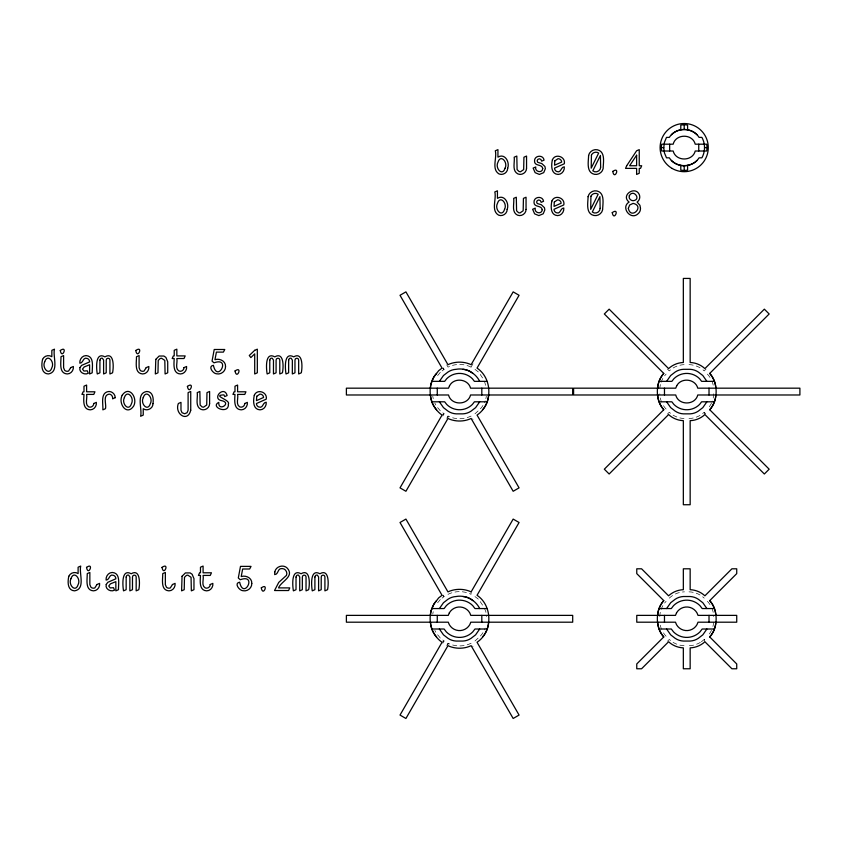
<?xml version="1.0" encoding="UTF-8"?>
<svg xmlns="http://www.w3.org/2000/svg" width="842" height="842" viewBox="0 0 842 842"><rect width="100%" height="100%" fill="white"/><g stroke="black" fill="none" stroke-linecap="round" stroke-linejoin="round"><path stroke-width="0.63" stroke-dasharray="4.21 3.16" d="M447.955 418.474L448.039 416.053C455.143 419.611 463.942 419.611 471.046 416.053L473.004 419.442M447.955 645.677L448.039 643.256C455.143 646.814 463.942 646.814 471.046 643.256L473.004 646.645M446.734 364.849L448.039 367.112C455.143 363.544 463.942 363.544 471.046 367.112L471.131 364.681M471.131 591.884L471.046 594.315C463.942 590.747 455.143 590.747 448.039 594.315L446.734 592.052M442.797 416.043L444.102 413.78L442.092 412.243M471.046 367.112L473.004 363.712M446.734 418.316L448.039 416.053M442.797 643.246L444.102 640.983L442.092 639.446M446.734 645.519L448.039 643.256M440.282 372.311L438.882 374.132A22.86 22.86 0 0 0 435.945 377.953M440.282 599.515L438.882 601.335A22.86 22.86 0 0 0 435.945 605.156M706.038 369.07L704.196 370.922A22.86 22.86 0 0 0 701.375 368.638M667.453 414.085L669.295 412.243A22.86 22.86 0 0 0 684.472 418.527M667.464 641.278L669.295 639.446A22.86 22.86 0 0 0 684.472 645.73M442.092 370.922L444.102 369.375L442.797 367.123M474.983 413.78L480.203 409.023A22.86 22.86 0 0 0 485.181 400.908M442.092 598.125L444.102 596.589L442.797 594.326M474.983 640.983L480.203 636.226A22.86 22.86 0 0 0 485.181 628.111M442.05 415.064L444.102 413.78M442.05 642.267L444.102 640.983M442.05 368.091L444.102 369.375M442.05 595.294L444.102 596.589M474.983 369.375L478.803 372.311L484.045 380.152M474.983 596.589L478.803 599.515L484.045 607.356M667.453 369.07L669.295 370.922A22.86 22.86 0 0 1 672.116 368.638M689.019 418.527A22.86 22.86 0 0 0 704.196 412.243L706.038 414.085M701.375 641.72A22.86 22.86 0 0 0 704.196 639.446L706.028 641.278M440.282 410.843L438.882 409.023A22.86 22.86 0 0 1 434.819 403.118M440.282 638.047L438.882 636.226A22.86 22.86 0 0 1 434.819 630.321M484.497 381.247L486.329 388.109M484.497 608.45L485.855 611.734L486.487 616.512M704.196 412.243L704.901 414.559M704.196 639.446L704.901 641.762M432.788 614.102A22.86 22.86 0 0 1 433.23 611.734M486.297 396.256A22.86 22.86 0 0 1 485.855 398.634M433.23 398.634A22.86 22.86 0 0 1 432.788 396.256M689.019 364.639A22.86 22.86 0 0 1 700.365 367.986M713.69 393.856A22.86 22.86 0 0 1 711.964 402.023M711.469 403.118A22.86 22.86 0 0 1 707.406 409.023M707.406 374.132A22.86 22.86 0 0 1 711.469 380.037M711.964 381.131A22.86 22.86 0 0 1 713.627 388.109M673.126 367.986A22.86 22.86 0 0 1 684.472 364.639M666.085 409.023A22.86 22.86 0 0 1 662.023 403.118M661.538 402.023A22.86 22.86 0 0 1 659.802 393.856M659.865 388.109A22.86 22.86 0 0 1 660.433 384.531M661.107 382.257A22.86 22.86 0 0 1 666.085 374.132M689.019 591.842A22.86 22.86 0 0 1 704.196 598.125M700.365 642.383A22.86 22.86 0 0 1 689.019 645.73M713.627 622.259A22.86 22.86 0 0 1 711.964 629.227M711.469 630.321A22.86 22.86 0 0 1 707.406 636.226M707.406 601.335A22.86 22.86 0 0 1 711.469 607.24M711.964 608.345A22.86 22.86 0 0 1 713.69 616.512M669.295 598.125A22.86 22.86 0 0 1 684.472 591.842M666.085 636.226A22.86 22.86 0 0 1 662.023 630.321M661.538 629.227A22.86 22.86 0 0 1 659.865 622.259M659.802 616.512A22.86 22.86 0 0 1 660.433 611.734M661.107 609.461A22.86 22.86 0 0 1 666.085 601.335"/><path stroke-width="1.26" d="M640.488 208.353L640.362 209.847A6.42 6.42 0 0 1 638.362 213.468C631.037 221.183 620.154 207.395 629.1 202.069C620.312 195.365 635.226 185.272 639.288 194.597A6.178 6.178 0 0 1 637.92 201.396L637.11 202.069L639.931 205.332L640.488 208.3M437.272 388.173L437.272 394.982M437.272 615.376L437.272 622.196M481.813 394.982L481.813 388.173M481.813 622.196L481.813 615.376M661.244 147.603L661.696 144.192L673.168 144.192C675.81 133.573 692.577 133.573 695.218 144.192L706.691 144.192L707.143 147.603L706.691 151.013L695.218 151.013C692.577 161.632 675.81 161.632 673.168 151.013L661.696 151.013L661.244 147.603L663.749 147.603L664.443 142.309L666.485 137.383L669.327 137.383C675.716 126.995 692.671 126.995 699.06 137.383L701.902 137.383C705.396 143.677 705.396 151.528 701.902 157.822L699.06 157.822C692.671 168.211 675.716 168.211 669.327 157.822L666.485 157.822L664.443 152.897L663.749 147.603M669.653 144.192L669.653 151.013M664.475 388.173L664.475 394.982M698.744 151.013L698.744 144.192M664.475 615.376L664.475 622.196M709.017 394.982L709.017 388.173M709.017 622.196L709.017 615.376M628.342 208.3L629.658 205.006L633.11 203.396C645.372 205.89 630.774 220.562 628.342 208.353M44.721 361.702C47.531 353.187 54.941 361.986 51.846 367.743C49.194 376.374 41.595 367.596 44.721 361.797M70.981 578.591C73.78 570.076 81.19 578.875 78.106 584.632C75.443 593.263 67.844 584.485 70.981 578.686M124.363 397.582C127.163 389.078 134.573 397.866 131.478 403.623C128.826 412.264 121.227 403.486 124.363 397.687M143.235 397.582C146.034 389.078 153.444 397.866 150.36 403.623C147.697 412.264 140.098 403.486 143.235 397.687M228.392 404.097C229.161 415.053 209.437 407.012 218.815 402.36C217.92 412.222 231.939 403.16 222.193 400.781C210.858 399.15 224.088 384.678 227.119 395.54L224.73 396.582L223.93 394.866C211.416 395.435 230.75 399.876 228.392 404.055M439.398 381.352L443.481 375.511L446.207 373.416A16.156 16.156 0 0 1 456.132 369.312C465.479 367.512 475.593 372.838 479.687 381.352M479.687 401.802L475.604 407.644L472.878 409.738A16.156 16.156 0 0 1 462.953 413.854L456.132 413.854A16.156 16.156 0 0 1 446.207 409.738L443.481 407.644L439.398 401.802M439.398 608.556L443.481 602.714L446.207 600.63A16.156 16.156 0 0 1 456.132 596.515C465.479 594.715 475.593 600.041 479.687 608.556M479.687 629.006L475.604 634.847L472.878 636.941A16.156 16.156 0 0 1 462.953 641.057L456.132 641.057A16.156 16.156 0 0 1 446.207 636.941L443.481 634.847L439.398 629.006M666.601 381.352L670.685 375.511L673.411 373.416A16.156 16.156 0 0 1 683.336 369.312L690.156 369.312A16.156 16.156 0 0 1 700.081 373.416L702.817 375.511L706.891 381.352M706.891 401.802L702.817 407.644L700.081 409.738A16.156 16.156 0 0 1 690.156 413.854L683.336 413.854A16.156 16.156 0 0 1 673.411 409.738L670.685 407.644L666.601 401.802M666.601 608.556L670.685 602.714L673.411 600.63A16.156 16.156 0 0 1 683.336 596.515L690.156 596.515A16.156 16.156 0 0 1 700.081 600.63L702.817 602.714L706.891 608.556M706.891 629.006L702.817 634.847L700.081 636.941A16.156 16.156 0 0 1 690.156 641.057L683.336 641.057A16.156 16.156 0 0 1 673.411 636.941L670.685 634.847L666.601 629.006M715.837 388.173A22.966 22.966 0 0 0 709.722 373.416L769.167 313.982L764.347 309.161L704.901 368.596A22.966 22.966 0 0 0 690.156 362.492L690.156 278.428L683.336 278.428L683.336 362.492A22.966 22.966 0 0 0 668.59 368.596L609.145 309.161L604.324 313.982L663.77 373.416C655.202 383.447 655.202 399.718 663.77 409.738L604.324 469.183L609.145 474.004L668.59 414.559A22.966 22.966 0 0 0 683.336 420.663L683.336 504.737L690.156 504.737L690.156 420.663A22.966 22.966 0 0 0 704.901 414.559L764.347 474.004L769.167 469.183L709.722 409.738A22.966 22.966 0 0 0 715.837 394.982M709.722 409.738C718.289 399.718 718.289 383.447 709.722 373.416M715.837 615.376A22.966 22.966 0 0 0 709.722 600.63L736.729 573.623L736.729 568.803L731.909 568.803L704.901 595.81A22.966 22.966 0 0 0 690.156 589.695L690.156 568.803L683.336 568.803L683.336 589.695A22.966 22.966 0 0 0 668.59 595.81L641.583 568.803L636.763 568.803L636.763 573.623L663.77 600.63C655.202 610.65 655.202 626.922 663.77 636.941L636.763 663.949L636.763 668.769L641.583 668.769L668.59 641.762A22.966 22.966 0 0 0 683.336 647.866L683.336 668.769L690.156 668.769L690.156 647.866A22.966 22.966 0 0 0 704.901 641.762L731.909 668.769L736.729 668.769L736.729 663.949L709.722 636.941A22.966 22.966 0 0 0 715.837 622.196M709.722 636.941C718.289 626.922 718.289 610.65 709.722 600.63M115.238 397.698L112.607 398.845C112.965 396.614 111.512 394.13 109.081 394.119C102.419 395.151 106.671 404.486 105.482 408.696L102.861 409.843C103.303 404.002 99.998 392.235 109.028 391.467C112.354 391.488 115.165 394.33 115.238 397.635M687.598 129.879L687.598 125.1L684.199 124.658L680.789 125.1L680.789 129.879M680.789 165.327L680.789 170.105L684.199 170.547L687.598 170.105L687.598 165.327M704.649 147.603L707.143 147.603M432.083 381.352L444.671 381.352L446.692 378.732A18.177 18.177 0 0 1 472.394 378.732L474.414 381.352L487.002 381.352M659.286 381.352L671.874 381.352L673.895 378.732A18.177 18.177 0 0 1 699.597 378.732L701.618 381.352L714.205 381.352M432.083 401.802L444.671 401.802L446.692 404.434A18.177 18.177 0 0 0 472.394 404.434L474.414 401.802L487.002 401.802M659.286 401.802L671.874 401.802L673.895 404.434A18.177 18.177 0 0 0 699.597 404.434L701.618 401.802L714.205 401.802M432.083 608.556L444.102 608.556L446.365 605.608A18.629 18.629 0 0 1 472.72 605.608L474.983 608.556L487.002 608.556M659.286 608.556L671.306 608.556L673.568 605.608A18.629 18.629 0 0 1 699.923 605.608L702.186 608.556L714.205 608.556M432.083 629.006L444.102 629.006L446.365 631.953A18.629 18.629 0 0 0 472.72 631.953L474.983 629.006L487.002 629.006M659.286 629.006L671.306 629.006L673.568 631.953A18.629 18.629 0 0 0 699.923 631.953L702.186 629.006L714.205 629.006M684.199 124.658L684.199 129.426M684.199 165.779L684.199 170.547M462.953 596.515A16.156 16.156 0 0 1 472.878 600.63M488.634 622.196A22.966 22.966 0 0 1 482.519 636.941M436.566 636.941A22.966 22.966 0 0 1 430.451 622.196M430.451 615.376A22.966 22.966 0 0 1 436.566 600.63M462.953 369.312A16.156 16.156 0 0 1 472.878 373.416M488.634 394.982A22.966 22.966 0 0 1 482.519 409.738M436.566 409.738A22.966 22.966 0 0 1 430.451 394.982M430.451 388.173A22.966 22.966 0 0 1 436.566 373.416M657.655 388.173A22.966 22.966 0 0 1 663.77 373.416M663.77 409.738A22.966 22.966 0 0 1 657.655 394.982M697.05 160.454A18.177 18.177 0 0 1 671.348 160.454M671.348 134.752A18.177 18.177 0 0 1 697.05 134.752M657.655 615.376A22.966 22.966 0 0 1 663.77 600.63M663.77 636.941A22.966 22.966 0 0 1 657.655 622.196M99.924 360.123L99.903 372.817L97.272 373.964C96.388 368.933 94.925 351.303 104.924 356.861C114.396 351.325 113.691 367.838 112.544 372.817L109.913 373.964L109.934 360.123C110.06 357.629 106.145 357.629 106.239 360.113L106.218 372.817L103.598 373.964L103.608 360.123L102.482 358.303A1.768 1.768 0 0 0 100.482 358.734L99.924 360.123M126.174 577.012L126.153 589.705L123.532 590.852C122.637 585.822 121.174 568.192 131.173 573.749C140.656 568.213 139.94 584.727 138.793 589.705L136.162 590.852L136.183 577.012C136.32 574.518 132.394 574.518 132.489 577.002L132.478 589.705L129.847 590.852L129.868 577.012L128.731 575.191A1.768 1.768 0 0 0 126.732 575.623L126.174 577.012M269.787 360.123L269.766 372.817L267.146 373.964C266.251 368.933 264.788 351.303 274.787 356.861C284.27 351.325 283.554 367.838 282.407 372.817L279.776 373.964L279.797 360.123C279.933 357.629 276.008 357.629 276.102 360.113L276.081 372.817L273.461 373.964L273.482 360.123L272.345 358.303A1.768 1.768 0 0 0 270.345 358.734L269.787 360.123M288.659 360.123L288.638 372.817L286.017 373.964C285.122 368.933 283.67 351.303 293.669 356.861C303.141 351.325 302.425 367.838 301.278 372.817L298.657 373.964L298.668 360.123C298.805 357.629 294.879 357.629 294.974 360.113L294.963 372.817L292.332 373.964L292.353 360.123L291.216 358.303A1.768 1.768 0 0 0 289.216 358.734L288.659 360.123M296.037 577.012L296.016 589.705L293.395 590.852C292.5 585.822 291.048 568.192 301.047 573.749C310.519 568.213 309.803 584.727 308.656 589.705L306.035 590.852L306.046 577.012C306.183 574.518 302.257 574.518 302.352 577.002L302.341 589.705L299.71 590.852L299.731 577.012L298.594 575.191A1.768 1.768 0 0 0 296.594 575.623L296.037 577.012M314.908 577.012L314.897 589.705L312.266 590.852C311.372 585.822 309.919 568.192 319.918 573.749C329.39 568.213 328.685 584.727 327.527 589.705L324.907 590.852L324.917 577.012C325.054 574.518 321.139 574.518 321.234 577.002L321.212 589.705L318.592 590.852L318.602 577.012L317.476 575.191A1.768 1.768 0 0 0 315.466 575.623L314.908 577.012M225.54 366.596C225.719 371.143 221.067 374.837 216.668 373.827C213.005 373.722 207.521 366.186 213.394 365.302C217.394 383.731 231.603 356.429 214.015 362.839L212.047 361.113L214.226 349.493L224.782 349.493L223.404 352.114L216.405 352.114L214.973 359.671C219.636 358.113 225.888 361.071 225.54 366.544M251.79 583.485C251.979 588.032 247.327 591.726 242.928 590.716C239.265 590.61 233.771 583.064 239.644 582.18C243.643 600.62 257.852 573.318 240.265 579.717L238.297 578.001L240.486 566.382L251.032 566.382L249.653 569.003L242.664 569.003L241.222 576.549C245.896 575.002 252.147 577.959 251.79 583.432M588.6 155.486C588.495 161.527 586.011 172.4 594.378 174.305C598.23 175.136 602.388 172.463 603.135 168.589C603.251 162.527 605.714 151.676 597.346 149.771C593.494 148.939 589.347 151.602 588.6 155.486M588.095 196.66C587.99 202.701 585.506 213.573 593.873 215.468C597.725 216.299 601.872 213.636 602.63 209.753C602.735 203.701 605.209 192.85 596.841 190.945C592.989 190.113 588.842 192.776 588.095 196.66M274.808 571.928L274.681 574.623C278.786 574.381 277.271 568.066 282.07 568.561C285.459 568.508 287.743 572.307 286.501 575.36L278.734 582.401L274.534 590.526L288.617 590.526L289.764 587.895L278.544 587.895C281.154 581.191 294.732 576.591 287.301 568.182C283.459 564.056 275.744 566.35 274.808 571.928M431.009 383.931C428.178 395.277 432.241 408.37 442.05 415.064L400.013 487.865L405.918 491.275L447.955 418.474C455.133 421.874 463.953 421.874 471.131 418.474L513.167 491.275L519.072 487.865L477.035 415.064C492.78 404.613 492.78 378.542 477.035 368.091L519.072 295.289L513.167 291.879L471.131 364.681C463.953 361.292 455.133 361.292 447.955 364.681L405.918 291.879L400.013 295.289L442.05 368.091L438.661 370.69L433.967 376.816L431.009 383.931M431.009 611.134C428.178 622.48 432.241 635.573 442.05 642.267L400.013 715.068L405.918 718.479L447.955 645.677C455.133 649.077 463.953 649.077 471.131 645.677L513.167 718.479L519.072 715.068L477.035 642.267C492.78 631.816 492.78 605.745 477.035 595.294L519.072 522.493L513.167 519.082L471.131 591.884C463.953 588.495 455.133 588.495 447.955 591.884L405.918 519.082L400.013 522.493L442.05 595.294L438.661 597.894L433.967 604.019L431.009 611.134M79.979 367.586C78.58 372.111 84.537 375.448 88.263 373.29L87.284 370.817L83.937 371.038L82.495 369.122L84.189 366.954L89.599 364.754L89.599 373.964L92.22 372.817C92.052 367.196 94.62 356.187 86.052 355.587C82.169 355.598 79.411 359.513 79.843 363.197C83.6 363.07 82.79 356.598 87.389 358.503A3.6 3.6 0 0 1 89.599 361.913L81.548 365.417L79.979 367.586M106.229 584.474C104.829 588.99 110.786 592.336 114.523 590.179L113.533 587.695L110.186 587.927L108.744 586.011L110.439 583.843L115.849 581.643L115.849 590.852L118.48 589.705C118.301 584.085 120.88 573.076 112.302 572.465C108.418 572.486 105.66 576.391 106.103 580.085C109.849 579.959 109.039 573.476 113.649 575.391A3.6 3.6 0 0 1 115.849 578.801L107.797 582.306L106.229 584.474M93.736 403.507C93.809 405.991 91.115 407.865 88.82 406.928C84.442 404.497 87.579 398.277 86.61 394.414L93.799 394.414L94.946 391.793L86.61 391.793L86.61 385.047L83.989 386.194L83.989 391.793L83.095 391.793L81.948 394.414L83.989 394.414C83.737 399.718 82.379 409.475 90.189 409.843C94.072 409.854 96.851 406.076 96.356 402.36L93.736 403.507M183.966 367.628C184.04 370.101 181.346 371.985 179.051 371.048C174.673 368.607 177.809 362.386 176.841 358.534L184.03 358.534L185.177 355.913L176.841 355.913L176.841 349.167L174.22 350.314L174.22 355.913L173.326 355.913L172.178 358.534L174.22 358.534C173.968 363.839 172.621 373.595 180.42 373.964C184.303 373.964 187.082 370.196 186.587 366.481L183.966 367.628M210.216 584.516C210.29 586.99 207.595 588.874 205.301 587.937C200.922 585.495 204.059 579.275 203.09 575.423L210.279 575.423L211.437 572.792L203.09 572.792L203.09 566.056L200.47 567.203L200.47 572.792L199.586 572.792L198.438 575.423L200.47 575.423C200.228 580.727 198.87 590.474 206.669 590.852C210.553 590.852 213.342 587.084 212.847 583.369L210.216 584.516M244.727 403.507C244.801 405.991 242.107 407.865 239.812 406.928C235.423 404.497 238.57 398.277 237.602 394.414L244.79 394.414L245.938 391.793L237.602 391.793L237.602 385.047L234.981 386.194L234.981 391.793L234.087 391.793L232.939 394.414L234.981 394.414C234.729 399.718 233.371 409.475 241.18 409.843C245.064 409.854 247.843 406.076 247.348 402.36L244.727 403.507M60.277 350.493C61.95 360.166 68.234 344.883 60.277 350.493M86.526 567.382C88.2 577.054 94.483 561.772 86.526 567.382M135.773 350.493C137.446 360.166 143.729 344.883 135.773 350.493M162.022 567.382C163.695 577.054 169.979 561.772 162.022 567.382M235.044 370.964C236.718 380.637 243.001 365.354 235.044 370.964M261.304 587.853C262.967 597.515 269.261 582.232 261.304 587.853M612.766 171.431C614.439 181.104 620.722 165.821 612.766 171.431M612.25 212.605C613.923 222.277 620.207 206.995 612.25 212.605M42.553 359.376C41.353 364.575 40.984 373.606 48.268 373.964C59.603 372.185 52.53 356.377 54.477 349.167L51.846 350.314L51.846 356.703C48.731 354.482 44.047 355.882 42.553 359.376M70.717 367.628L68.57 371.027A3.6 3.6 0 0 1 64.645 370.269L63.603 367.743L63.603 355.587L60.971 356.734C61.129 362.365 58.593 373.364 67.181 373.964C71.065 373.964 73.843 370.196 73.349 366.481L70.717 367.628M68.802 576.265C67.613 581.454 67.244 590.495 74.528 590.852C85.863 589.074 78.79 573.255 80.727 566.056L78.106 567.203L78.106 573.581C74.98 571.371 70.307 572.771 68.802 576.265M122.185 395.266C117.817 403.392 126.721 416.443 133.657 406.044C138.046 397.929 129.068 384.857 122.185 395.266M96.977 584.516L94.82 587.916A3.6 3.6 0 0 1 90.904 587.158L89.852 584.632L89.852 572.465L87.231 573.612C87.379 579.254 84.842 590.253 93.43 590.852C97.314 590.852 100.093 587.084 99.598 583.369L96.977 584.516M146.213 367.628L144.066 371.027A3.6 3.6 0 0 1 140.14 370.269L139.098 367.743L139.098 355.587L136.467 356.734C136.625 362.365 134.089 373.364 142.677 373.964C146.561 373.964 149.339 370.196 148.845 366.481L146.213 367.628M155.791 359.376L155.338 373.964L157.97 372.817L158.233 360.418L160.19 358.503L161.559 358.239L164.811 360.408L165.095 373.964L167.716 372.817L167.716 361.755L165.895 357.387L163.885 356.029L159.138 356.029L155.791 359.376M152.981 403.676C153.086 408.486 147.087 411.559 143.235 408.728L143.235 415.117L140.603 416.264C142.551 409.054 135.478 393.235 146.813 391.467C153.086 391.562 153.728 398.95 152.981 403.676M187.408 386.394C189.103 396.045 195.344 380.752 187.408 386.394M190.734 410.243C187.661 423.01 174.252 413.78 178.357 403.507L180.977 402.36L180.977 410.191L182.03 412.717L184.661 413.748L187.071 412.717L188.103 410.243L188.103 392.614L190.734 391.467L190.734 410.243M172.473 584.516L170.316 587.916A3.6 3.6 0 0 1 166.4 587.158L165.348 584.632L165.348 572.465L162.727 573.612C162.874 579.254 160.338 590.253 168.926 590.852C172.81 590.852 175.589 587.084 175.094 583.369L172.473 584.516M209.605 403.676C209.637 407.928 204.974 411.001 201.059 409.391C194.744 406.318 198.017 398.003 197.228 392.614L199.859 391.467L200.133 405.023L202.091 406.928L203.532 407.191L206.722 405.013L206.974 392.614L209.605 391.467L209.605 403.676M182.051 576.265L181.598 590.852L184.219 589.705L184.482 577.296L186.44 575.391L187.819 575.128L191.06 577.296L191.345 590.852L193.965 589.705L193.965 578.643L192.144 574.276L190.145 572.918L185.398 572.918L182.051 576.265M254.305 395.266C253.105 400.455 252.737 409.496 260.02 409.843C263.904 409.833 266.661 405.918 266.219 402.234C262.472 402.36 263.283 408.833 258.683 406.928A3.6 3.6 0 0 1 256.473 403.507L266.219 399.182C267.84 392.109 257.052 388.394 254.305 395.266M526.555 168.263C526.597 172.515 521.924 175.589 518.009 173.978C511.704 170.905 514.967 162.59 514.188 157.201L516.809 156.054L517.093 169.61L519.04 171.515L520.482 171.779L523.671 169.6L523.934 157.201L526.555 156.054L526.555 168.263M526.05 209.437C526.082 213.689 521.419 216.762 517.504 215.152C511.199 212.079 514.462 203.764 513.673 198.375L516.304 197.228L516.578 210.784L518.535 212.689L519.977 212.942L523.166 210.774L523.429 198.375L526.05 197.228L526.05 209.437M552.384 159.854C551.184 165.043 550.815 174.073 558.099 174.431C561.993 174.42 564.75 170.505 564.308 166.821C560.551 166.948 561.361 173.42 556.762 171.505A3.6 3.6 0 0 1 554.562 168.095L564.308 163.769C565.919 156.696 555.131 152.981 552.384 159.854M551.878 201.028C550.679 206.216 550.31 215.247 557.593 215.605C561.477 215.594 564.235 211.679 563.803 207.985C560.046 208.121 560.856 214.594 556.257 212.679A3.6 3.6 0 0 1 554.047 209.269L563.803 204.932C565.414 197.859 554.625 194.155 551.878 201.028M507.684 168.263C507.715 172.515 503.021 175.578 499.106 173.978C491.181 169.358 497.254 157.875 495.307 150.781L497.938 149.634L497.938 157.149C504.832 152.834 510.042 162.148 507.684 168.263M507.179 209.437C507.2 213.689 502.516 216.752 498.601 215.152C490.675 210.532 496.748 199.049 494.801 191.955L497.433 190.808L497.433 198.323C504.326 194.007 509.536 203.322 507.179 209.437M591.442 155.065L591.189 168.179L598.673 153.065C596.283 151.276 592.61 152.349 591.442 155.065M590.926 196.239L590.684 209.353L598.167 194.239C595.778 192.45 592.105 193.523 590.926 196.239M256.736 396.298L256.473 400.634L263.578 397.477L263.283 396.214A3.589 3.589 0 0 0 259.925 394.119L256.736 396.298M554.815 160.885L554.562 165.221L561.667 162.064L561.361 160.79A3.589 3.589 0 0 0 558.004 158.706L554.815 160.885M554.31 202.048L554.047 206.395L561.151 203.238L560.856 201.964A3.589 3.589 0 0 0 557.499 199.88L554.31 202.048M629.363 195.628C628.332 198.154 630.563 200.68 633.121 200.701C641.814 199.838 633.447 188.471 629.363 195.628M600.641 167.179C600.704 171.031 595.715 173.368 592.81 170.821L600.43 155.444L600.641 167.179M600.136 208.353C600.199 212.205 595.199 214.531 592.305 211.995L599.914 196.618L600.136 208.353M505.063 168.211C502.4 176.852 494.801 168.074 497.938 162.274C500.558 153.623 508.221 162.369 505.063 168.211M504.547 209.384C501.895 218.015 494.296 209.237 497.433 203.448C500.053 194.797 507.715 203.543 504.547 209.384M542.722 168.526C542.427 173.747 534.344 171.789 535.765 166.948L533.144 168.095L535.123 172.663L539.364 174.431L543.721 172.631L545.353 168.684L544.932 166.505L541.816 163.569L537.722 162.306L537.133 160.864L537.754 159.454L539.333 158.78L540.89 159.454L541.69 161.169L544.069 160.117C543.279 154.402 534.281 155.265 534.523 160.99C534.302 166.558 542.132 163.79 542.722 168.526M542.216 209.7C541.922 214.92 533.839 212.963 535.259 208.121L532.628 209.269L534.617 213.836L538.848 215.605L543.216 213.794L544.837 209.858L544.427 207.669L541.311 204.732L537.207 203.48L536.617 202.027L537.249 200.617L538.817 199.943L540.375 200.617L541.185 202.343L543.564 201.291C542.774 195.576 533.765 196.439 534.007 202.164C533.786 207.732 541.616 204.964 542.216 209.7M449.512 385.783L448.523 388.173L346.388 388.173L346.388 394.982L448.523 394.982C451.154 405.602 467.931 405.602 470.562 394.982L572.697 394.982L572.697 388.173L470.562 388.173C468.163 378.763 454.006 377.205 449.512 385.783M449.312 612.881L448.27 615.376L346.388 615.376L346.388 622.196L448.27 622.196L449.312 624.69A11.82 11.82 0 0 0 469.773 624.69L470.804 622.196L572.697 622.196L572.697 615.376L470.804 615.376L469.773 612.881A11.82 11.82 0 0 0 449.312 612.881M676.715 385.783L675.726 388.173L573.591 388.173L573.591 394.982L675.726 394.982C678.357 405.602 695.134 405.602 697.765 394.982L799.9 394.982L799.9 388.173L697.765 388.173C695.366 378.763 681.21 377.205 676.715 385.783M676.515 612.881L675.484 615.376L636.763 615.376L636.763 622.196L675.484 622.196L676.515 624.69A11.82 11.82 0 0 0 696.976 624.69L698.018 622.196L736.729 622.196L736.729 615.376L698.018 615.376L696.976 612.881A11.82 11.82 0 0 0 676.515 612.881M626.69 165.748L625.543 168.379L636.615 168.379L636.615 174.431L639.246 173.284L639.246 168.379L640.541 168.379L641.688 165.748L639.246 165.748L639.246 149.634L636.615 150.781L626.69 165.748M636.615 155.212L629.627 165.748L636.615 165.748L636.615 155.212M254.705 350.314L249.285 355.503L250.832 357.587L254.705 353.872L254.705 373.964L257.326 372.817L257.326 349.167L254.705 350.314M672.158 168.463A24.081 24.081 0 0 0 708.28 147.603A24.081 24.081 0 0 0 672.158 126.742A24.081 24.081 0 0 0 672.158 168.463"/></g></svg>
